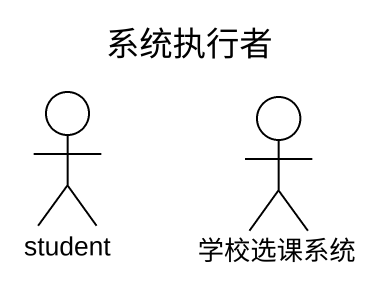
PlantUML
@startuml
title 系统执行者
actor student
actor 学校选课系统
@enduml
